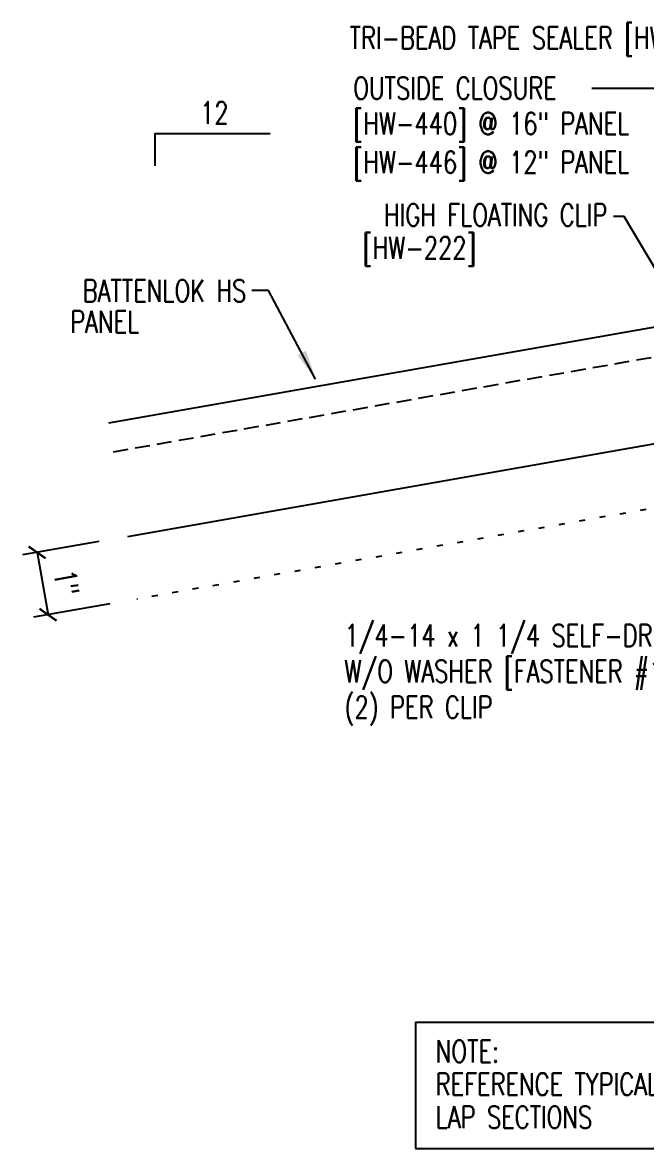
# Model space of a CAD drawing. Header units: inches. Extents: x 7.6 to 44.6, y 5.8 to 47.6.
# Drawn here: x 7.61 to 18.19, y 12.75 to 31.85 of the extents above; entities that cross this region are included whole.
import ezdxf
from ezdxf.enums import TextEntityAlignment as Align

# ---------------------------------------------------------------- set-up
doc = ezdxf.new("R2010")
doc.units = ezdxf.units.IN
doc.header["$MEASUREMENT"] = 0
doc.linetypes.add('DOT', pattern=[0.25, 0, -0.25])
doc.linetypes.add('HIDDEN2', pattern=[0.1875, 0.125, -0.0625])
for name, color, linetype in [('DIM', 2, 'Continuous'), ('FASTENER', 9, 'Continuous'), ('MARK', 1, 'Continuous'), ('PANEL', 11, 'Continuous'), ('TEXT', 2, 'Continuous')]:
    doc.layers.add(name, color=color, linetype=linetype)
doc.styles.add('TEXT', font='SIMPLEX', dxfattribs={"width": 0.75, "height": 6})
doc.styles.add('TEXT1', font='ROMANS.shx', dxfattribs={"width": 0.75, "height": 0.375})
doc.dimstyles.new('DETAIL$7', dxfattribs={"dimscale": 4, "dimtxt": 6, "dimasz": 0.125, "dimexe": 0.0625, "dimexo": 0.125, "dimgap": 0.0625, "dimtad": 1, "dimdec": 5, "dimzin": 3, "dimdsep": 46, "dimlunit": 4, "dimtxsty": 'TEXT', "dimblk": 'ARCHTICK', "dimcen": 0.0625, "dimclrd": 7, "dimclre": 7, "dimclrt": 2, "dimadec": 0, "dimazin": 0, "dimtfac": 0.666667, "dimtdec": 5, "dimtmove": 0, "dimatfit": 3, "dimfxl": 0, "dimfrac": 2, "dimtolj": 1, "dimtzin": 3, "dimarcsym": 0})

# ---------------------------------------------------------------- blocks, each defined once
blk = doc.blocks.new('slopl1')
at = {"layer": 'MARK', "color": 6}
blk.add_lwpolyline([(0, 0), (0, 0.1368), (0.4871, 0.1368)], dxfattribs=at)
at = {"layer": 'MARK', "color": 2, "style": 'TEXT1', "width": 0.75}
blk.add_text('12', height=0.09375, dxfattribs=at).set_placement((0.1909, 0.1779))
blk.add_attdef('SLOPL1', text='', height=0.0938, dxfattribs=at).set_placement((-0.0549, 0.0243), align=Align.RIGHT)
blk = doc.blocks.new('A$C30686E82')
for p, q in [((-2.715, 0.761), (3.437, 0.761)), ((-2.715, 0.761), (-2.715, -1.379)), ((3.437, 0.761), (3.437, -1.379)), ((-2.715, -1.379), (3.437, -1.379))]:
    blk.add_line(p, q)
at = {"layer": 'TEXT', "style": 'TEXT1', "width": 0.75}
for s, p in [('NOTE:', (-2.368, 0.081)), ('REFERENCE TYPICAL TRIM', (-2.368, -0.477)), ('LAP SECTIONS', (-2.368, -1.035))]:
    blk.add_text(s, height=0.375, dxfattribs=at).set_placement(p)
blk = doc.blocks.new('_ArchTick')
at = {"color": 0, "linetype": 'ByBlock', "const_width": 0.15}
blk.add_lwpolyline([(-0.5, -0.5), (0.5, 0.5)], dxfattribs=at)
blk = doc.blocks.new('FD-F1B')
at = {"layer": 'TEXT', "style": 'TEXT1', "width": 0.75}
for s, p in [('1/4-14 x 1 1/4 SELF-DRILLER', (0.0047, -0.0408)), ('W/O WASHER [FASTENER #1B]', (0.0047, -0.1926))]:
    blk.add_text(s, height=0.09375, dxfattribs=at).set_placement(p)
blk.add_attdef('(QUANTITY)', (0.0047, -0.3444), '', height=0.0938, dxfattribs=at)

msp = doc.modelspace()

# ---------------------------------------------------------------- linework, layer by layer
msp.add_line((19.37179, 30.72427), (17.26102, 30.72427))
at = {"color": 7}
for p, q in [((8.90686, 23.04284), (7.61329, 22.81475)), ((7.85949, 22.85816), (8.04606, 21.80006)), ((9.09343, 21.98474), (7.79986, 21.75665))]:
    msp.add_line(p, q, dxfattribs=at)
at = {"layer": 'DIM', "linetype": 'DOT'}
msp.add_line((19.21194, 23.76891), (9.55222, 22.06564), dxfattribs=at)
at = {"layer": 'PANEL', "color": 8, "linetype": 'HIDDEN2', "ltscale": 2}
msp.add_line((9.15502, 24.5641), (26.16195, 27.55452), dxfattribs=at)
at = {"layer": 'PANEL'}
msp.add_lwpolyline([(9.39926, 23.12966), (26.41351, 26.12783), (26.07663, 28.03836), (9.06971, 25.04794)], dxfattribs=at)

# ---------------------------------------------------------------- block references
at = {"color": 7, "xscale": 0.25, "yscale": 0.25, "zscale": 0.25}
for p, rotation in [((7.85949, 22.85816), 100.0000000000001), ((8.04606, 21.80006), 280.0000000000001)]:
    msp.add_blockref('_ArchTick', p, dxfattribs=dict(at, rotation=rotation))
msp.add_blockref('A$C30686E82', (16.98523, 14.127))
at = {"layer": 'MARK', "xscale": 4, "yscale": 4, "zscale": 4}
msp.add_blockref('slopl1', (9.85887, 29.4136), dxfattribs=at)
at = {"layer": 'TEXT', "xscale": 4, "yscale": 4, "zscale": 4}
msp.add_blockref('FD-F1B', (13.05185, 21.42389), dxfattribs=at).add_auto_attribs({'(QUANTITY)': '(2) PER CLIP'})

# ---------------------------------------------------------------- texts
at = {"color": 2, "insert": (8.35897, 22.34322), "char_height": 0.375, "attachment_point": 5, "rotation": 280, "style": 'TEXT1'}
msp.add_mtext('\\A1;1"', dxfattribs=at)
at = {"layer": 'TEXT', "style": 'TEXT1', "width": 0.75}
for s, p in [('TRI-BEAD TAPE SEALER [HW-504]', (13.1565, 31.39888)), ('OUTSIDE CLOSURE', (13.21921, 30.5444)), ('[HW-440] @ 16" PANEL', (13.21921, 29.9444)), ('[HW-446] @ 12" PANEL', (13.21921, 29.28735))]:
    msp.add_text(s, height=0.375, dxfattribs=at).set_placement(p)
for s, p in [('HIGH FLOATING CLIP', (17.52559, 28.39336)), ('[HW-222]', (15.3065, 27.83585)), ('BATTENLOK HS', (11.40684, 27.10822)), ('PANEL', (9.59171, 26.58162))]:
    msp.add_text(s, height=0.375, dxfattribs=at).set_placement(p, align=Align.RIGHT)

# ---------------------------------------------------------------- leaders
msp.add_leader([(12.58056, 25.79844), (11.78206, 27.29832), (11.50018, 27.29832)], dimstyle='DETAIL$7')
at = {"layer": 'FASTENER'}
msp.add_leader([(18.94491, 26.64003), (17.81116, 28.55398), (17.62958, 28.55398)], dimstyle='DETAIL$7', dxfattribs=at)

doc.saveas('drawing.dxf')
